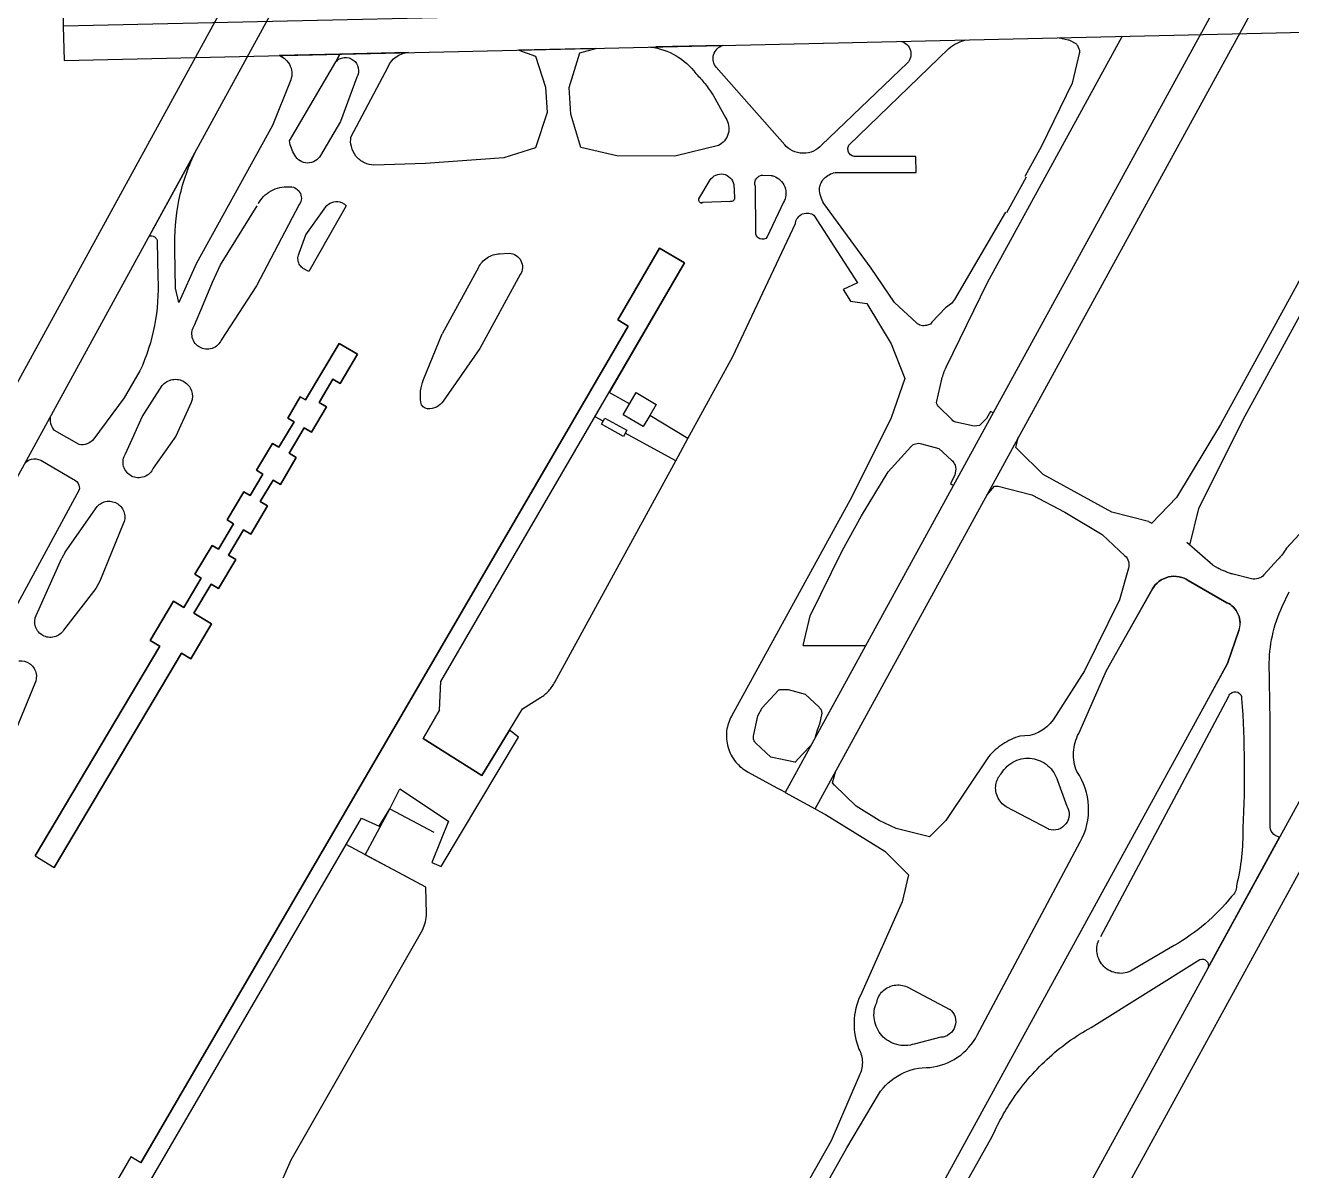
# Model space of a CAD drawing. Header units: millimetres. Extents: x -77.1 to -67, y 51.5 to 61.1.
# Drawn here: x -73.396 to -69.672, y 53.414 to 56.782 of the extents above; entities that cross this region are included whole.
import ezdxf

# ---------------------------------------------------------------- set-up
doc = ezdxf.new("R2010")
doc.units = ezdxf.units.MM
doc.layers.get('0').update_dxf_attribs({"linetype": 'CONTINUOUS'})
for name, color, linetype in [('ramp', 7, 'CONTINUOUS'), ('runway', 110, 'CONTINUOUS'), ('taxi', 130, 'CONTINUOUS')]:
    doc.layers.add(name, color=color, linetype=linetype)

# ---------------------------------------------------------------- blocks, each defined once
blk = doc.blocks.new('Airport')
at = {"layer": 'ramp'}
for p, q in [((150.55, 127.54), (151.95, 129.946)), ((151.95, 129.946), (150.55, 127.54)), ((151.95, 129.946), (152.79, 129.455)), ((152.79, 129.455), (151.95, 129.946)), ((144.623, 115.432), (152.79, 129.455)), ((152.79, 129.455), (150.26, 125.109)), ((134.582, 99.31), (150.902, 127.334)), ((150.902, 127.334), (134.582, 99.31)), ((150.902, 127.334), (150.55, 127.54)), ((150.55, 127.54), (150.902, 127.334)), ((140.097, 124.862), (141.221, 126.756)), ((141.221, 126.756), (140.097, 124.862)), ((141.221, 126.756), (141.836, 126.393)), ((141.836, 126.393), (141.221, 126.756)), ((141.836, 126.393), (141.257, 125.416)), ((141.257, 125.416), (141.836, 126.393)), ((141.011, 125.561), (140.548, 124.777)), ((140.548, 124.777), (141.011, 125.561)), ((141.257, 125.416), (141.011, 125.561)), ((141.011, 125.561), (141.257, 125.416)), ((139.498, 124.254), (139.917, 124.968)), ((139.917, 124.968), (139.498, 124.254)), ((139.917, 124.968), (140.097, 124.862)), ((140.097, 124.862), (139.917, 124.968)), ((140.548, 124.777), (140.792, 124.632)), ((140.792, 124.632), (140.548, 124.777)), ((150.945, 124.735), (150.26, 125.109)), ((150.726, 124.365), (151.163, 125.109)), ((151.163, 125.109), (151.837, 124.713)), ((151.837, 124.713), (151.619, 124.34)), ((140.792, 124.632), (140.287, 123.786)), ((140.287, 123.786), (140.792, 124.632)), ((150.066, 124.152), (149.792, 124.301)), ((151.4, 123.969), (150.726, 124.365)), ((151.619, 124.34), (151.4, 123.969)), ((152.899, 123.571), (151.619, 124.34)), ((139.201, 123.277), (139.708, 124.128)), ((139.708, 124.128), (139.201, 123.277)), ((139.708, 124.128), (139.498, 124.254)), ((139.498, 124.254), (139.708, 124.128)), ((140.044, 123.93), (139.539, 123.076)), ((139.539, 123.076), (140.044, 123.93)), ((140.287, 123.786), (140.044, 123.93)), ((140.044, 123.93), (140.287, 123.786)), ((150.007, 124.047), (150.066, 124.152)), ((150.737, 123.641), (150.007, 124.047)), ((150.066, 124.152), (150.122, 124.254)), ((150.122, 124.254), (150.853, 123.854)), ((150.853, 123.854), (150.737, 123.641)), ((152.49, 122.819), (150.796, 123.747)), ((138.456, 122.508), (138.989, 123.404)), ((138.989, 123.404), (138.456, 122.508)), ((138.989, 123.404), (139.201, 123.277)), ((139.201, 123.277), (138.989, 123.404)), ((139.539, 123.076), (139.783, 122.931)), ((139.783, 122.931), (139.539, 123.076)), ((139.783, 122.931), (139.25, 122.036)), ((139.25, 122.036), (139.783, 122.931)), ((138.238, 121.658), (138.668, 122.382)), ((138.668, 122.382), (138.238, 121.658)), ((138.668, 122.382), (138.456, 122.508)), ((138.456, 122.508), (138.668, 122.382)), ((139.007, 122.181), (138.576, 121.457)), ((138.576, 121.457), (139.007, 122.181)), ((139.25, 122.036), (139.007, 122.181)), ((139.007, 122.181), (139.25, 122.036)), ((137.469, 120.844), (138.026, 121.782)), ((138.026, 121.782), (137.469, 120.844)), ((138.026, 121.782), (138.238, 121.658)), ((138.238, 121.658), (138.026, 121.782)), ((138.82, 121.312), (138.259, 120.371)), ((138.259, 120.371), (138.82, 121.312)), ((138.576, 121.457), (138.82, 121.312)), ((138.82, 121.312), (138.576, 121.457)), ((137.176, 119.87), (137.68, 120.717)), ((137.68, 120.717), (137.176, 119.87)), ((137.68, 120.717), (137.469, 120.844)), ((137.469, 120.844), (137.68, 120.717)), ((138.015, 120.516), (137.511, 119.668)), ((137.511, 119.668), (138.015, 120.516)), ((138.259, 120.371), (138.015, 120.516)), ((138.015, 120.516), (138.259, 120.371)), ((136.389, 119.023), (136.963, 119.993)), ((136.963, 119.993), (136.389, 119.023)), ((136.963, 119.993), (137.176, 119.87)), ((137.176, 119.87), (136.963, 119.993)), ((137.511, 119.668), (137.757, 119.524)), ((137.757, 119.524), (137.511, 119.668)), ((137.757, 119.524), (137.18, 118.553)), ((137.18, 118.553), (137.757, 119.524)), ((136.016, 117.916), (136.601, 118.899)), ((136.601, 118.899), (136.016, 117.916)), ((136.601, 118.899), (136.389, 119.023)), ((136.389, 119.023), (136.601, 118.899)), ((136.936, 118.698), (136.355, 117.718)), ((136.355, 117.718), (136.936, 118.698)), ((137.18, 118.553), (136.936, 118.698)), ((136.936, 118.698), (137.18, 118.553)), ((134.894, 116.808), (135.674, 118.121)), ((135.674, 118.121), (134.894, 116.808)), ((135.674, 118.121), (136.016, 117.916)), ((136.016, 117.916), (135.674, 118.121)), ((136.355, 117.718), (136.947, 117.366)), ((136.947, 117.366), (136.355, 117.718)), ((136.947, 117.366), (136.248, 116.19)), ((136.248, 116.19), (136.947, 117.366)), ((135.208, 116.622), (134.894, 116.808)), ((134.894, 116.808), (135.208, 116.622)), ((131.034, 109.594), (135.208, 116.622)), ((135.208, 116.622), (131.034, 109.594)), ((135.934, 116.377), (131.676, 109.209)), ((131.676, 109.209), (135.934, 116.377)), ((136.248, 116.19), (135.934, 116.377)), ((135.934, 116.377), (136.248, 116.19)), ((144.584, 114.469), (144.623, 115.432)), ((144.584, 114.469), (144.034, 113.526)), ((144.034, 113.526), (144.584, 114.469)), ((145.999, 112.289), (146.923, 113.802)), ((146.923, 113.802), (145.999, 112.289)), ((147.23, 113.569), (146.923, 113.802)), ((144.034, 113.526), (145.999, 112.289)), ((145.999, 112.289), (144.034, 113.526)), ((144.636, 109.234), (147.23, 113.569)), ((142.912, 111.174), (143.247, 111.841)), ((143.247, 111.841), (144.878, 110.751)), ((142.087, 109.632), (142.912, 111.174)), ((142.56, 110.584), (142.912, 111.174)), ((142.912, 111.174), (144.387, 110.387)), ((133.919, 97.045), (141.963, 110.857)), ((141.963, 110.857), (142.56, 110.584)), ((144.878, 110.751), (144.326, 109.372)), ((131.034, 109.594), (131.676, 109.209)), ((143.561, 108.845), (142.087, 109.632)), ((144.326, 109.372), (144.636, 109.234)), ((134.238, 99.512), (133.087, 97.531)), ((134.582, 99.31), (134.238, 99.512))]:
    blk.add_line(p, q, dxfattribs=at)
at = {"layer": 'runway'}
for p, q in [((158.523, 176.73), (114.591, 96.513)), ((115.928, 95.783), (159.856, 175.997)), ((187.267, 168.533), (156.155, 111.721)), ((157.157, 111.174), (188.269, 167.985)), ((191.549, 144.625), (154.952, 77.787)), ((155.954, 77.237), (192.55, 144.074)), ((198.312, 138.879), (131.976, 137.379)), ((132.004, 136.235), (198.337, 137.739)), ((131.976, 137.379), (132.004, 136.235))]:
    blk.add_line(p, q, dxfattribs=at)
at = {"layer": 'runway', "linetype": 'ByBlock'}
blk.add_line((156.155, 111.721), (157.157, 111.174), dxfattribs=at)
at = {"layer": 'taxi'}
for p, q in [((131.983, 139.584), (131.976, 137.379)), ((162.932, 128.795), (167.444, 137.036)), ((149.817, 136.638), (147.234, 136.581)), ((147.234, 136.581), (147.791, 136.373)), ((149.283, 136.486), (149.817, 136.638)), ((154.053, 136.733), (151.827, 136.683)), ((158.29, 133.393), (161.641, 136.638)), ((165.33, 136.991), (165.635, 136.923)), ((165.723, 136.889), (165.868, 136.81)), ((165.945, 136.733), (165.997, 136.627)), ((141.247, 136.443), (139.208, 136.398)), ((139.554, 133.537), (141.102, 136.186)), ((141.247, 136.443), (141.102, 136.186)), ((141.102, 136.186), (141.247, 136.443)), ((141.102, 136.186), (141.106, 136.183)), ((143.537, 136.497), (141.247, 136.443)), ((147.791, 136.373), (148.126, 135.34)), ((148.926, 135.329), (149.283, 136.486)), ((160.258, 136.151), (157.376, 133.393)), ((166.013, 136.507), (165.771, 135.467)), ((141.614, 133.667), (142.859, 136.021)), ((156.142, 133.411), (153.851, 136.007)), ((139.578, 135.527), (138.985, 134.053)), ((141.807, 135.668), (141.265, 134.186)), ((148.126, 135.34), (148.182, 134.485)), ((148.98, 134.429), (148.926, 135.329)), ((165.771, 135.467), (164.745, 133.357)), ((153.745, 135.068), (154.17, 134.295)), ((148.182, 134.485), (147.798, 133.304)), ((138.985, 134.053), (136.425, 129.424)), ((141.265, 134.186), (140.597, 133.054)), ((149.311, 133.322), (148.98, 134.429)), ((147.798, 133.304), (146.73, 132.972)), ((150.518, 133.04), (149.311, 133.322)), ((153.921, 133.386), (152.458, 133.029)), ((164.745, 133.357), (164.188, 132.348)), ((136.379, 133.121), (134.858, 130.344)), ((144.111, 132.785), (142.376, 132.73)), ((146.73, 132.972), (144.111, 132.785)), ((152.458, 133.029), (150.518, 133.04)), ((160.536, 133.011), (158.537, 133.015)), ((160.545, 132.482), (160.536, 133.011)), ((155.396, 132.394), (155.69, 132.384)), ((155.782, 132.359), (155.782, 132.359)), ((157.888, 132.482), (160.545, 132.482)), ((164.224, 132.327), (163.566, 131.134)), ((153.263, 131.597), (153.643, 132.232)), ((154.434, 132.079), (154.459, 131.647)), ((155.171, 130.482), (155.16, 132.016)), ((154.317, 131.505), (153.401, 131.47)), ((156.102, 131.491), (155.559, 130.32)), ((171.497, 124.206), (175.593, 131.724)), ((137.243, 129.388), (138.471, 131.36)), ((139.885, 131.41), (138.449, 128.686)), ((140.107, 130.387), (140.767, 131.325)), ((141.459, 131.367), (140.203, 129.166)), ((153.336, 131.448), (153.397, 131.47)), ((159.041, 129.281), (157.453, 131.439)), ((163.535, 131.152), (161.831, 128.223)), ((154.403, 126.319), (156.504, 130.774)), ((156.504, 130.774), (156.504, 130.799)), ((157.119, 131.05), (158.582, 128.784)), ((139.882, 129.78), (140.107, 130.387)), ((174.165, 130.309), (170.732, 124.039)), ((135.129, 130.175), (135.145, 128.947)), ((135.74, 128.605), (135.719, 129.89)), ((136.425, 129.424), (136.047, 128.573)), ((136.972, 128.806), (137.243, 129.388)), ((146.592, 129.759), (146.916, 129.777)), ((140.203, 129.166), (140.093, 129.222)), ((147.282, 129.06), (145.925, 126.59)), ((159.817, 128.125), (159.041, 129.281)), ((136.676, 128.083), (136.972, 128.806)), ((138.449, 128.686), (137.264, 126.869)), ((158.582, 128.784), (158.096, 128.56)), ((158.096, 128.56), (158.349, 128.175)), ((161.549, 125.955), (162.932, 128.795)), ((158.349, 128.175), (158.896, 128.096)), ((158.896, 128.096), (159.708, 126.739)), ((160.558, 127.441), (159.817, 128.125)), ((161.726, 128.09), (161.528, 127.949)), ((161.831, 128.223), (161.726, 128.09)), ((136.379, 127.363), (136.676, 128.083)), ((161.528, 127.949), (161.065, 127.47)), ((161.027, 127.402), (160.889, 127.359)), ((161.065, 127.47), (161.027, 127.402)), ((144.044, 125.543), (144.672, 127.081)), ((145.925, 126.59), (144.697, 124.827)), ((159.708, 126.739), (160.163, 125.581)), ((152.899, 123.571), (154.403, 126.319)), ((134.548, 125.835), (134.021, 124.932)), ((160.163, 125.581), (159.708, 124.259)), ((161.235, 124.824), (161.408, 125.561)), ((134.96, 124.819), (135.296, 125.344)), ((134.021, 124.932), (132.999, 123.56)), ((134.622, 124.297), (134.96, 124.819)), ((136.266, 124.781), (135.744, 123.645)), ((134.34, 123.677), (134.622, 124.297)), ((161.746, 124.191), (161.285, 124.654)), ((163.028, 124.474), (162.904, 124.245)), ((163.119, 124.435), (163.028, 124.474)), ((159.708, 124.259), (158.385, 121.62)), ((162.492, 123.983), (161.877, 124.121)), ((162.664, 124.005), (162.492, 123.983)), ((162.904, 124.245), (162.664, 124.005)), ((170.732, 124.039), (169.265, 121.595)), ((170.009, 121.224), (171.497, 124.206)), ((132.512, 123.372), (131.69, 123.838)), ((134.062, 123.056), (134.34, 123.677)), ((135.744, 123.645), (134.991, 122.579)), ((152.49, 122.819), (152.899, 123.571)), ((163.887, 123.27), (163.976, 123.623)), ((159.606, 122.456), (160.36, 123.293)), ((160.728, 123.397), (161.305, 123.236)), ((161.305, 123.236), (161.732, 122.847)), ((163.959, 123.194), (163.887, 123.27)), ((164.798, 122.364), (163.959, 123.194)), ((131.287, 122.812), (132.307, 122.21)), ((148.444, 115.414), (152.49, 122.819)), ((158.709, 120.984), (159.606, 122.456)), ((161.839, 122.339), (161.691, 122.061)), ((161.87, 122.558), (161.839, 122.339)), ((167.094, 121.104), (164.798, 122.364)), ((161.691, 122.061), (161.743, 122.033)), ((161.743, 122.033), (161.789, 122.008)), ((162.908, 121.672), (163.166, 121.979)), ((163.166, 121.979), (163.285, 121.97)), ((163.285, 121.97), (164.421, 121.687)), ((132.438, 121.705), (127.207, 112.119)), ((158.385, 121.62), (154.356, 114.268)), ((164.421, 121.687), (165.522, 121.102)), ((169.265, 121.595), (168.439, 120.735)), ((132.047, 119.761), (133.119, 121.296)), ((158.064, 119.806), (158.709, 120.984)), ((165.522, 121.102), (166.773, 120.353)), ((168.329, 120.79), (167.094, 121.104)), ((169.713, 120.001), (170.009, 121.224)), ((133.983, 120.71), (133.204, 118.798)), ((166.773, 120.353), (167.535, 119.644)), ((170.475, 119.327), (169.613, 120.089)), ((169.613, 120.089), (169.713, 120.001)), ((156.995, 117.633), (158.064, 119.806)), ((131.07, 117.648), (131.936, 119.566)), ((167.652, 119.231), (167.349, 118.173)), ((172.662, 119.517), (172.193, 119.003)), ((133.204, 118.798), (133.069, 118.553)), ((169.656, 118.815), (170.954, 118.071)), ((170.954, 118.071), (169.656, 118.815)), ((171.773, 118.874), (171.166, 119.026)), ((133.069, 118.553), (131.986, 117.151)), ((166.922, 115.806), (168.46, 118.537)), ((168.46, 118.537), (167.214, 116.321)), ((172.806, 117.947), (173.032, 118.431)), ((167.349, 118.173), (166.185, 115.796)), ((156.762, 116.642), (156.995, 117.633)), ((171.356, 117.136), (170.972, 116.038)), ((170.972, 116.038), (171.356, 117.136)), ((170.972, 116.038), (159.645, 95.376)), ((166.185, 115.796), (165.137, 114.155)), ((165.988, 113.696), (166.922, 115.806)), ((170.14, 114.522), (170.972, 116.038)), ((131.023, 115.362), (130.237, 113.435)), ((155.387, 114.553), (155.934, 115.139)), ((155.99, 115.164), (156.261, 115.164)), ((156.261, 115.164), (156.825, 115.009)), ((156.825, 115.009), (157.291, 114.571)), ((146.923, 113.802), (147.361, 114.519)), ((147.361, 114.519), (147.96, 114.892)), ((155.238, 114.286), (155.387, 114.553)), ((166.725, 106.888), (171.007, 114.917)), ((155.1, 113.598), (155.238, 114.286)), ((157.39, 114.37), (157.309, 114.003)), ((157.232, 113.802), (157.164, 113.569)), ((157.309, 114.003), (157.232, 113.802)), ((155.676, 112.902), (155.174, 113.368)), ((157.008, 113.28), (156.748, 113.006)), ((156.483, 112.733), (155.676, 112.902)), ((156.748, 113.006), (156.483, 112.723)), ((162.967, 112.913), (161.535, 110.779)), ((154.9, 112.409), (155.902, 111.862)), ((157.743, 112.038), (157.849, 112.436)), ((157.81, 111.964), (157.743, 112.038)), ((165.274, 112.119), (165.588, 111.262)), ((155.902, 111.862), (155.902, 111.862)), ((155.902, 111.862), (155.99, 111.812)), ((155.99, 111.812), (156.158, 111.728)), ((158.533, 111.256), (157.81, 111.964)), ((157.157, 111.174), (157.323, 111.082)), ((159.306, 110.779), (158.533, 111.256)), ((164.989, 110.486), (163.56, 111.238)), ((157.323, 111.082), (157.51, 110.98)), ((157.51, 110.98), (159.489, 109.756)), ((159.871, 110.507), (159.306, 110.779)), ((161.535, 110.779), (160.988, 110.236)), ((160.988, 110.236), (159.871, 110.507)), ((164.986, 110.482), (164.989, 110.486)), ((144.122, 108.542), (141.448, 109.975)), ((162.587, 103.589), (166.036, 110.063)), ((170.312, 105.837), (172.715, 110.222)), ((159.489, 109.756), (160.287, 108.962)), ((160.287, 108.962), (160.075, 108.049)), ((144.143, 107.66), (144.122, 108.542)), ((160.075, 108.049), (158.674, 104.919)), ((139.606, 99.415), (144.019, 107.128)), ((169.19, 106.591), (167.832, 105.794)), ((166.407, 103.85), (170.041, 106.118)), ((160.24, 105.204), (161.669, 104.454)), ((161.669, 104.454), (161.669, 104.457)), ((161.37, 103.519), (160.48, 103.293)), ((158.632, 102.228), (157.698, 100.048)), ((158.227, 99.818), (159.281, 101.606)), ((160.961, 96.421), (163.094, 100.199)), ((156.275, 96.369), (158.227, 99.818)), ((139.127, 98.318), (139.606, 99.415))]:
    blk.add_line(p, q, dxfattribs=at)
at = {"layer": 'taxi', "linetype": 'ByBlock'}
for p, q in [((145.882, 129.299), (144.672, 127.081)), ((135.849, 128.128), (135.74, 128.605)), ((136.047, 128.573), (135.849, 128.128)), ((132.512, 121.848), (132.438, 121.705)), ((168.329, 120.79), (168.439, 120.735)), ((173.371, 120.353), (172.944, 119.894)), ((132.047, 119.761), (131.936, 119.566)), ((170.475, 119.327), (170.662, 119.225)), ((156.762, 116.642), (158.85, 116.642)), ((157.698, 100.048), (156.984, 98.791))]:
    blk.add_line(p, q, dxfattribs=at)
at = {"layer": 'taxi'}
for points in [[(151.651, 136.681), (152.257, 136.606), (152.804, 136.285), (153.168, 135.794)], [(153.76, 136.423), (153.785, 136.504), (153.824, 136.57), (153.88, 136.624)], [(153.88, 136.624), (153.933, 136.681), (153.993, 136.715), (154.053, 136.733)], [(160.057, 136.871), (160.113, 136.853), (160.177, 136.818), (160.233, 136.765)], [(160.233, 136.765), (160.287, 136.712), (160.332, 136.645), (160.353, 136.563)], [(161.641, 136.638), (161.726, 136.705), (161.818, 136.765), (161.913, 136.814)], [(161.913, 136.814), (162.011, 136.86), (162.114, 136.895), (162.22, 136.92)], [(165.635, 136.923), (165.651, 136.92), (165.667, 136.916), (165.68, 136.909)], [(165.68, 136.909), (165.694, 136.902), (165.708, 136.898), (165.723, 136.889)], [(165.868, 136.81), (165.882, 136.803), (165.895, 136.793), (165.909, 136.778)], [(165.909, 136.778), (165.924, 136.765), (165.934, 136.747), (165.945, 136.733)], [(165.997, 136.627), (166.004, 136.61), (166.013, 136.588), (166.015, 136.568)], [(139.208, 136.398), (139.281, 136.369), (139.36, 136.328), (139.423, 136.267)], [(139.423, 136.267), (139.489, 136.208), (139.546, 136.13), (139.582, 136.041)], [(141.106, 136.183), (141.138, 136.222), (141.176, 136.253), (141.226, 136.281)], [(141.226, 136.281), (141.275, 136.306), (141.328, 136.324), (141.384, 136.331)], [(141.384, 136.331), (141.501, 136.342), (141.61, 136.306), (141.691, 136.247)], [(141.691, 136.247), (141.78, 136.183), (141.839, 136.088), (141.861, 135.982)], [(142.859, 136.021), (142.972, 136.299), (143.236, 136.482), (143.537, 136.497)], [(153.756, 136.19), (153.738, 136.264), (153.738, 136.346), (153.76, 136.423)], [(153.851, 136.007), (153.809, 136.056), (153.774, 136.12), (153.756, 136.19)], [(160.353, 136.331), (160.335, 136.258), (160.297, 136.197), (160.258, 136.151)], [(160.353, 136.563), (160.375, 136.486), (160.375, 136.405), (160.353, 136.331)], [(166.015, 136.568), (166.019, 136.545), (166.015, 136.529), (166.013, 136.507)], [(139.634, 135.774), (139.632, 135.681), (139.609, 135.6), (139.578, 135.527)], [(139.582, 136.041), (139.62, 135.957), (139.634, 135.865), (139.634, 135.774)], [(141.861, 135.982), (141.882, 135.872), (141.864, 135.763), (141.807, 135.668)], [(153.168, 135.794), (153.273, 135.686), (153.379, 135.569), (153.474, 135.446)], [(153.474, 135.446), (153.573, 135.326), (153.661, 135.199), (153.745, 135.068)], [(154.17, 134.295), (154.211, 134.229), (154.247, 134.15), (154.26, 134.059)], [(154.26, 134.059), (154.278, 133.971), (154.274, 133.879), (154.25, 133.784)], [(141.628, 133.347), (141.599, 133.459), (141.596, 133.569), (141.614, 133.667)], [(154.25, 133.784), (154.226, 133.691), (154.179, 133.612), (154.123, 133.54)], [(139.62, 133.291), (139.589, 133.37), (139.568, 133.452), (139.554, 133.537)], [(139.731, 133.06), (139.688, 133.131), (139.649, 133.209), (139.62, 133.291)], [(141.782, 133.029), (141.705, 133.124), (141.653, 133.234), (141.628, 133.347)], [(154.123, 133.54), (154.064, 133.474), (153.993, 133.42), (153.921, 133.386)], [(156.402, 133.209), (156.296, 133.259), (156.208, 133.332), (156.142, 133.411)], [(156.755, 133.124), (156.628, 133.124), (156.508, 133.156), (156.402, 133.209)], [(157.108, 133.198), (157.002, 133.149), (156.879, 133.121), (156.755, 133.124)], [(157.376, 133.393), (157.305, 133.314), (157.216, 133.244), (157.108, 133.198)], [(158.258, 133.259), (158.254, 133.307), (158.268, 133.354), (158.29, 133.393)], [(158.3, 133.128), (158.275, 133.167), (158.258, 133.209), (158.258, 133.259)], [(135.853, 131.543), (135.966, 132.094), (136.142, 132.624), (136.379, 133.121)], [(140.163, 132.796), (139.98, 132.796), (139.815, 132.898), (139.731, 133.06)], [(140.597, 133.054), (140.509, 132.895), (140.344, 132.796), (140.163, 132.796)], [(142.062, 132.807), (141.956, 132.859), (141.861, 132.934), (141.782, 133.029)], [(142.376, 132.73), (142.277, 132.733), (142.167, 132.757), (142.062, 132.807)], [(158.537, 133.015), (158.444, 133.004), (158.353, 133.049), (158.3, 133.128)], [(153.643, 132.232), (153.738, 132.38), (153.919, 132.457), (154.091, 132.423)], [(154.091, 132.423), (154.172, 132.409), (154.25, 132.369), (154.314, 132.303)], [(155.185, 132.264), (155.206, 132.298), (155.238, 132.33), (155.273, 132.352)], [(155.273, 132.352), (155.312, 132.377), (155.355, 132.391), (155.396, 132.394)], [(155.69, 132.384), (155.708, 132.38), (155.721, 132.377), (155.735, 132.373)], [(155.735, 132.373), (155.753, 132.369), (155.767, 132.366), (155.782, 132.359)], [(155.782, 132.359), (155.855, 132.33), (155.929, 132.289), (155.993, 132.228)], [(157.496, 132.312), (157.601, 132.412), (157.739, 132.472), (157.888, 132.482)], [(138.937, 131.864), (139.123, 131.971), (139.328, 132.009), (139.525, 132)], [(139.525, 132), (139.596, 132.009), (139.67, 132), (139.737, 131.964)], [(139.737, 131.964), (139.804, 131.932), (139.86, 131.88), (139.896, 131.823)], [(154.314, 132.303), (154.378, 132.239), (154.416, 132.161), (154.434, 132.079)], [(155.16, 132.016), (155.147, 132.056), (155.14, 132.097), (155.142, 132.144)], [(155.142, 132.144), (155.147, 132.185), (155.16, 132.228), (155.185, 132.264)], [(155.993, 132.228), (156.056, 132.165), (156.11, 132.088), (156.142, 132)], [(156.142, 132), (156.176, 131.907), (156.187, 131.815), (156.176, 131.726)], [(157.302, 131.932), (157.32, 132.076), (157.386, 132.21), (157.496, 132.312)], [(157.347, 131.674), (157.323, 131.76), (157.309, 131.844), (157.302, 131.932)], [(135.719, 129.89), (135.697, 130.44), (135.744, 130.998), (135.853, 131.543)], [(138.51, 131.439), (138.605, 131.611), (138.75, 131.762), (138.937, 131.864)], [(139.953, 131.615), (139.948, 131.536), (139.924, 131.47), (139.885, 131.41)], [(139.896, 131.823), (139.93, 131.762), (139.953, 131.688), (139.953, 131.615)], [(140.767, 131.325), (140.821, 131.392), (140.891, 131.448), (140.979, 131.48)], [(140.979, 131.48), (141.067, 131.512), (141.158, 131.512), (141.239, 131.495)], [(141.239, 131.495), (141.278, 131.484), (141.321, 131.466), (141.357, 131.445)], [(153.263, 131.541), (153.259, 131.561), (153.259, 131.579), (153.263, 131.597)], [(153.29, 131.495), (153.279, 131.505), (153.27, 131.523), (153.263, 131.541)], [(153.34, 131.466), (153.322, 131.47), (153.304, 131.48), (153.29, 131.495)], [(154.374, 131.509), (154.353, 131.502), (154.335, 131.502), (154.317, 131.505)], [(154.423, 131.541), (154.409, 131.527), (154.391, 131.516), (154.374, 131.509)], [(154.455, 131.593), (154.451, 131.572), (154.441, 131.554), (154.423, 131.541)], [(154.459, 131.647), (154.462, 131.629), (154.462, 131.611), (154.455, 131.593)], [(156.176, 131.726), (156.169, 131.638), (156.142, 131.559), (156.102, 131.491)], [(157.453, 131.439), (157.408, 131.512), (157.376, 131.593), (157.347, 131.674)], [(141.357, 131.445), (141.395, 131.423), (141.427, 131.398), (141.459, 131.367)], [(153.397, 131.47), (153.379, 131.462), (153.361, 131.462), (153.34, 131.466)], [(156.579, 130.966), (156.617, 131.018), (156.673, 131.064), (156.741, 131.093)], [(156.741, 131.093), (156.811, 131.12), (156.882, 131.127), (156.949, 131.118)], [(156.949, 131.118), (157.017, 131.106), (157.072, 131.082), (157.119, 131.05)], [(156.504, 130.799), (156.515, 130.855), (156.536, 130.912), (156.579, 130.966)], [(134.858, 130.344), (134.883, 130.351), (134.912, 130.358), (134.943, 130.355)], [(134.943, 130.355), (134.975, 130.351), (135.007, 130.34), (135.034, 130.324)], [(135.034, 130.324), (135.063, 130.306), (135.084, 130.281), (135.102, 130.256)], [(135.102, 130.256), (135.116, 130.227), (135.127, 130.2), (135.129, 130.175)], [(155.203, 130.349), (155.174, 130.39), (155.167, 130.44), (155.171, 130.482)], [(155.305, 130.26), (155.262, 130.277), (155.228, 130.306), (155.203, 130.349)], [(155.559, 130.32), (155.495, 130.245), (155.393, 130.22), (155.305, 130.26)], [(139.864, 129.455), (139.842, 129.512), (139.835, 129.568), (139.839, 129.627)], [(139.839, 129.627), (139.842, 129.684), (139.86, 129.734), (139.882, 129.78)], [(139.959, 129.31), (139.921, 129.349), (139.885, 129.399), (139.864, 129.455)], [(145.882, 129.299), (145.946, 129.426), (146.047, 129.539), (146.176, 129.62)], [(146.176, 129.62), (146.305, 129.706), (146.447, 129.748), (146.592, 129.759)], [(146.916, 129.777), (146.997, 129.772), (147.074, 129.748), (147.146, 129.702)], [(147.146, 129.702), (147.216, 129.656), (147.273, 129.593), (147.307, 129.521)], [(147.307, 129.521), (147.343, 129.451), (147.361, 129.374), (147.357, 129.29)], [(135.145, 128.947), (135.2, 127.879), (134.996, 126.809), (134.548, 125.835)], [(140.093, 129.222), (140.047, 129.24), (140.002, 129.272), (139.959, 129.31)], [(147.357, 129.29), (147.354, 129.204), (147.325, 129.127), (147.282, 129.06)], [(136.298, 127.176), (136.314, 127.246), (136.343, 127.31), (136.379, 127.363)], [(160.712, 127.356), (160.653, 127.37), (160.6, 127.398), (160.558, 127.441)], [(160.889, 127.359), (160.832, 127.345), (160.773, 127.341), (160.712, 127.356)], [(136.301, 126.954), (136.283, 127.031), (136.283, 127.105), (136.298, 127.176)], [(136.396, 126.756), (136.35, 126.812), (136.319, 126.88), (136.301, 126.954)], [(137.264, 126.869), (137.239, 126.809), (137.205, 126.753), (137.151, 126.703)], [(136.551, 126.626), (136.495, 126.654), (136.443, 126.699), (136.396, 126.756)], [(136.742, 126.563), (136.671, 126.572), (136.604, 126.594), (136.551, 126.626)], [(136.961, 126.588), (136.89, 126.563), (136.816, 126.556), (136.742, 126.563)], [(137.151, 126.703), (137.099, 126.654), (137.035, 126.611), (136.961, 126.588)], [(135.296, 125.344), (135.373, 125.441), (135.493, 125.518), (135.634, 125.546)], [(135.634, 125.546), (135.776, 125.571), (135.914, 125.539), (136.022, 125.475)], [(143.956, 124.783), (143.914, 125.039), (143.946, 125.303), (144.044, 125.543)], [(161.408, 125.561), (161.422, 125.627), (161.443, 125.694), (161.468, 125.762)], [(161.468, 125.762), (161.49, 125.828), (161.517, 125.892), (161.549, 125.955)], [(136.022, 125.475), (136.138, 125.409), (136.226, 125.303), (136.273, 125.172)], [(136.273, 125.172), (136.314, 125.046), (136.314, 124.903), (136.266, 124.781)], [(144.182, 124.562), (144.062, 124.569), (143.967, 124.664), (143.956, 124.783)], [(144.697, 124.827), (144.588, 124.654), (144.39, 124.551), (144.182, 124.562)], [(161.239, 124.731), (161.228, 124.763), (161.228, 124.795), (161.235, 124.824)], [(161.285, 124.654), (161.264, 124.675), (161.246, 124.7), (161.239, 124.731)], [(131.563, 124.071), (131.542, 124.159), (131.545, 124.252), (131.567, 124.336)], [(131.69, 123.838), (131.631, 123.902), (131.588, 123.98), (131.563, 124.071)], [(161.807, 124.146), (161.786, 124.159), (161.764, 124.175), (161.746, 124.191)], [(161.877, 124.121), (161.852, 124.125), (161.828, 124.135), (161.807, 124.146)], [(132.999, 123.56), (132.949, 123.486), (132.875, 123.426), (132.784, 123.39)], [(132.784, 123.39), (132.692, 123.356), (132.596, 123.352), (132.512, 123.372)], [(133.987, 122.861), (134.001, 122.936), (134.026, 122.999), (134.062, 123.056)], [(160.36, 123.293), (160.403, 123.338), (160.463, 123.377), (160.529, 123.397)], [(160.529, 123.397), (160.597, 123.415), (160.664, 123.415), (160.728, 123.397)], [(130.71, 122.77), (130.783, 122.836), (130.882, 122.883), (130.991, 122.89)], [(130.991, 122.89), (131.104, 122.897), (131.208, 122.865), (131.287, 122.812)], [(134.001, 122.639), (133.98, 122.714), (133.976, 122.791), (133.987, 122.861)], [(134.107, 122.442), (134.057, 122.499), (134.021, 122.565), (134.001, 122.639)], [(134.991, 122.579), (134.964, 122.519), (134.928, 122.459), (134.876, 122.406)], [(161.732, 122.847), (161.771, 122.812), (161.807, 122.766), (161.831, 122.717)], [(161.831, 122.717), (161.857, 122.664), (161.867, 122.61), (161.87, 122.558)], [(132.307, 122.21), (132.375, 122.185), (132.438, 122.138), (132.476, 122.067)], [(134.265, 122.314), (134.209, 122.343), (134.152, 122.386), (134.107, 122.442)], [(134.462, 122.258), (134.392, 122.262), (134.326, 122.283), (134.265, 122.314)], [(134.686, 122.287), (134.615, 122.262), (134.537, 122.251), (134.462, 122.258)], [(134.876, 122.406), (134.823, 122.357), (134.759, 122.314), (134.686, 122.287)], [(132.476, 122.067), (132.519, 121.997), (132.526, 121.92), (132.512, 121.848)], [(133.119, 121.296), (133.196, 121.384), (133.309, 121.45), (133.447, 121.468)], [(133.447, 121.468), (133.58, 121.486), (133.709, 121.447), (133.806, 121.38)], [(133.806, 121.38), (133.906, 121.312), (133.987, 121.211), (134.021, 121.077)], [(134.021, 121.077), (134.057, 120.946), (134.036, 120.815), (133.983, 120.71)], [(167.535, 119.644), (167.589, 119.595), (167.632, 119.528), (167.652, 119.453)], [(172.81, 119.697), (172.764, 119.637), (172.715, 119.578), (172.662, 119.517)], [(172.944, 119.894), (172.901, 119.828), (172.859, 119.761), (172.81, 119.697)], [(167.652, 119.453), (167.673, 119.379), (167.67, 119.302), (167.652, 119.231)], [(170.782, 119.164), (170.742, 119.182), (170.701, 119.203), (170.662, 119.225)], [(168.46, 118.537), (168.514, 118.628), (168.584, 118.713), (168.675, 118.784)], [(168.675, 118.784), (168.584, 118.713), (168.514, 118.628), (168.46, 118.537)], [(168.675, 118.784), (168.77, 118.854), (168.88, 118.906), (169, 118.935)], [(169, 118.935), (168.88, 118.906), (168.77, 118.854), (168.675, 118.784)], [(169, 118.935), (169.116, 118.963), (169.24, 118.963), (169.353, 118.942)], [(169.353, 118.942), (169.24, 118.963), (169.116, 118.963), (169, 118.935)], [(169.353, 118.942), (169.469, 118.917), (169.568, 118.872), (169.656, 118.815)], [(169.656, 118.815), (169.572, 118.872), (169.469, 118.917), (169.353, 118.942)], [(170.909, 119.112), (170.866, 119.13), (170.823, 119.147), (170.782, 119.164)], [(171.035, 119.066), (170.993, 119.08), (170.951, 119.094), (170.909, 119.112)], [(171.166, 119.026), (171.119, 119.037), (171.078, 119.051), (171.035, 119.066)], [(171.999, 118.883), (171.924, 118.858), (171.843, 118.858), (171.773, 118.874)], [(172.193, 119.003), (172.144, 118.949), (172.076, 118.903), (171.999, 118.883)], [(170.954, 118.071), (171.029, 118.036), (171.106, 117.986), (171.173, 117.919)], [(171.173, 117.919), (171.106, 117.986), (171.029, 118.036), (170.954, 118.071)], [(171.173, 117.919), (171.237, 117.852), (171.293, 117.771), (171.332, 117.68)], [(171.332, 117.68), (171.293, 117.771), (171.237, 117.852), (171.173, 117.919)], [(172.474, 116.963), (172.546, 117.305), (172.659, 117.637), (172.806, 117.947)], [(131.048, 117.266), (131.002, 117.4), (131.016, 117.538), (131.07, 117.648)], [(171.332, 117.68), (171.37, 117.592), (171.392, 117.495), (171.395, 117.4)], [(171.395, 117.4), (171.392, 117.495), (171.37, 117.592), (171.332, 117.68)], [(131.296, 116.974), (131.19, 117.031), (131.094, 117.133), (131.048, 117.266)], [(131.986, 117.151), (131.92, 117.047), (131.814, 116.959), (131.676, 116.925)], [(171.356, 117.136), (171.384, 117.217), (171.399, 117.305), (171.395, 117.4)], [(131.676, 116.925), (131.538, 116.889), (131.404, 116.914), (131.296, 116.974)], [(172.372, 115.93), (172.365, 116.276), (172.401, 116.622), (172.474, 116.963)], [(130.487, 116.12), (130.622, 116.138), (130.749, 116.102), (130.846, 116.036)], [(130.846, 116.036), (130.946, 115.968), (131.027, 115.862), (131.063, 115.731)], [(172.397, 110.627), (172.411, 112.395), (172.404, 114.162), (172.372, 115.93)], [(131.063, 115.731), (131.097, 115.597), (131.077, 115.467), (131.023, 115.362)], [(148.236, 115.122), (148.32, 115.21), (148.387, 115.308), (148.444, 115.414)], [(147.96, 114.892), (148.062, 114.955), (148.155, 115.034), (148.236, 115.122)], [(155.934, 115.139), (155.94, 115.146), (155.947, 115.154), (155.958, 115.157)], [(155.958, 115.157), (155.968, 115.161), (155.979, 115.161), (155.99, 115.164)], [(171.007, 114.917), (171.015, 114.937), (171.022, 114.96), (171.031, 114.98)], [(171.031, 114.98), (171.046, 115.002), (171.06, 115.019), (171.074, 115.034)], [(171.074, 115.034), (171.142, 115.093), (171.237, 115.107), (171.318, 115.073)], [(171.318, 115.073), (171.399, 115.034), (171.447, 114.953), (171.445, 114.861)], [(157.291, 114.571), (157.32, 114.546), (157.345, 114.514), (157.359, 114.476)], [(171.445, 114.861), (171.547, 113.422), (171.56, 111.975), (171.487, 110.528)], [(154.356, 114.268), (154.278, 114.123), (154.222, 113.961), (154.197, 113.777)], [(157.359, 114.476), (157.376, 114.44), (157.383, 114.402), (157.383, 114.363)], [(165.137, 114.155), (164.887, 113.788), (164.464, 113.58), (164.019, 113.608)], [(154.197, 113.777), (154.177, 113.598), (154.19, 113.411), (154.243, 113.228)], [(165.818, 113.065), (165.828, 113.291), (165.888, 113.506), (165.988, 113.696)], [(155.108, 113.474), (155.093, 113.517), (155.093, 113.558), (155.1, 113.598)], [(155.174, 113.368), (155.147, 113.397), (155.122, 113.431), (155.108, 113.474)], [(163.446, 113.333), (163.268, 113.216), (163.105, 113.076), (162.967, 112.913)], [(164.019, 113.608), (163.817, 113.544), (163.623, 113.453), (163.446, 113.333)], [(154.243, 113.228), (154.296, 113.044), (154.385, 112.877), (154.505, 112.737)], [(163.846, 112.764), (164.032, 112.853), (164.234, 112.881), (164.425, 112.857)], [(164.425, 112.857), (164.611, 112.829), (164.801, 112.751), (164.957, 112.613)], [(165.924, 112.42), (165.843, 112.621), (165.803, 112.839), (165.818, 113.065)], [(154.505, 112.737), (154.62, 112.596), (154.755, 112.486), (154.9, 112.409)], [(163.412, 112.37), (163.51, 112.533), (163.655, 112.673), (163.846, 112.764)], [(164.957, 112.613), (165.115, 112.479), (165.222, 112.303), (165.274, 112.119)], [(166.318, 111.258), (166.298, 111.674), (166.164, 112.077), (165.924, 112.42)], [(163.263, 111.579), (163.2, 111.731), (163.193, 111.891), (163.225, 112.031)], [(163.225, 112.031), (163.256, 112.158), (163.32, 112.278), (163.412, 112.37)], [(163.56, 111.238), (163.437, 111.312), (163.327, 111.432), (163.263, 111.579)], [(165.588, 111.262), (165.642, 111.177), (165.674, 111.072), (165.667, 110.959)], [(166.036, 110.063), (166.241, 110.426), (166.341, 110.842), (166.318, 111.258)], [(165.667, 110.959), (165.66, 110.846), (165.62, 110.744), (165.556, 110.663)], [(165.299, 110.482), (165.194, 110.451), (165.084, 110.451), (164.986, 110.482)], [(165.556, 110.663), (165.493, 110.582), (165.405, 110.518), (165.299, 110.482)], [(171.487, 110.528), (171.497, 109.876), (171.424, 109.227), (171.271, 108.592)], [(172.474, 110.36), (172.411, 110.44), (172.39, 110.539), (172.397, 110.627)], [(172.715, 110.222), (172.627, 110.236), (172.539, 110.278), (172.474, 110.36)], [(171.271, 108.592), (171.271, 108.451), (171.208, 108.32), (171.103, 108.228)], [(171.103, 108.228), (170.839, 107.9), (170.545, 107.597), (170.221, 107.321)], [(144.019, 107.128), (144.059, 107.212), (144.087, 107.296), (144.107, 107.389)], [(144.107, 107.389), (144.129, 107.477), (144.14, 107.569), (144.143, 107.66)], [(170.221, 107.321), (169.9, 107.047), (169.554, 106.803), (169.19, 106.591)], [(166.615, 106.274), (166.576, 106.45), (166.597, 106.624), (166.662, 106.776)], [(166.879, 105.844), (166.757, 105.95), (166.657, 106.095), (166.615, 106.274)], [(170.041, 106.118), (170.118, 106.154), (170.213, 106.133), (170.273, 106.072)], [(170.273, 106.072), (170.334, 106.009), (170.348, 105.914), (170.312, 105.837)], [(167.349, 105.66), (167.176, 105.67), (167.014, 105.733), (166.879, 105.844)], [(167.832, 105.794), (167.691, 105.699), (167.521, 105.65), (167.349, 105.66)], [(159.426, 105.064), (159.525, 105.163), (159.658, 105.233), (159.81, 105.261)], [(159.81, 105.261), (159.962, 105.286), (160.113, 105.265), (160.24, 105.204)], [(158.674, 104.919), (158.548, 104.648), (158.473, 104.34), (158.466, 104.026)], [(159.222, 104.686), (159.235, 104.757), (159.26, 104.827), (159.295, 104.892)], [(159.295, 104.892), (159.33, 104.955), (159.373, 105.012), (159.426, 105.064)], [(159.143, 104.108), (159.111, 104.313), (159.143, 104.514), (159.222, 104.686)], [(161.669, 104.457), (161.75, 104.394), (161.814, 104.306), (161.845, 104.2)], [(158.466, 104.026), (158.455, 103.709), (158.516, 103.402), (158.628, 103.119)], [(159.394, 103.578), (159.267, 103.72), (159.175, 103.899), (159.143, 104.108)], [(161.845, 104.2), (161.877, 104.09), (161.874, 103.981), (161.843, 103.886)], [(159.894, 103.275), (159.694, 103.328), (159.521, 103.438), (159.394, 103.578)], [(161.662, 103.628), (161.574, 103.558), (161.468, 103.522), (161.37, 103.519)], [(161.843, 103.886), (161.811, 103.786), (161.75, 103.695), (161.662, 103.628)], [(161.931, 102.848), (162.216, 103.042), (162.435, 103.3), (162.587, 103.589)], [(164.921, 102.778), (165.377, 103.198), (165.875, 103.558), (166.407, 103.85)], [(158.628, 103.119), (158.699, 102.986), (158.738, 102.834), (158.741, 102.676)], [(160.48, 103.293), (160.3, 103.233), (160.095, 103.223), (159.894, 103.275)], [(158.741, 102.676), (158.741, 102.513), (158.702, 102.362), (158.632, 102.228)], [(161.002, 102.51), (161.327, 102.542), (161.644, 102.655), (161.931, 102.848)], [(163.736, 101.381), (164.072, 101.889), (164.471, 102.357), (164.921, 102.778)], [(159.281, 101.606), (159.468, 101.889), (159.726, 102.122), (160.025, 102.28)], [(160.025, 102.28), (160.328, 102.439), (160.664, 102.517), (161.002, 102.51)], [(163.39, 100.803), (163.496, 101), (163.613, 101.194), (163.736, 101.381)], [(163.094, 100.199), (163.182, 100.403), (163.281, 100.604), (163.39, 100.803)]]:
    blk.add_open_spline(points, degree=3, dxfattribs=at)

msp = doc.modelspace()

# ---------------------------------------------------------------- block references
at = {"linetype": 'ByBlock', "xscale": 0.0878, "yscale": 0.0878, "zscale": 0.0878}
msp.add_blockref('Airport', (-84.8718, 44.7175), dxfattribs=at)

doc.saveas('drawing.dxf')
